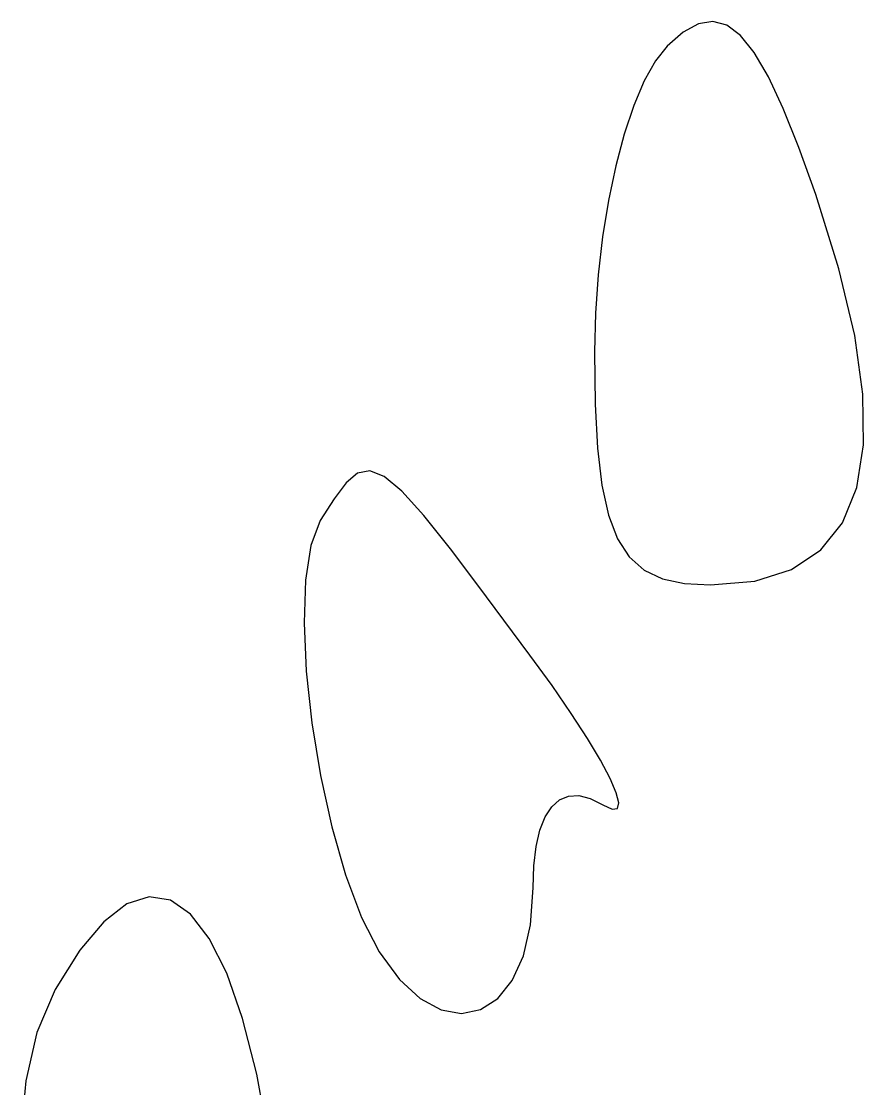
# Model space of a CAD drawing. Header units: millimetres. Extents: x 0 to 1242, y -2208 to 0.
# Drawn here: x 402.66 to 416.39, y -2056.21 to -2038.81 of the extents above; entities that cross this region are included whole.
import ezdxf

# ---------------------------------------------------------------- set-up
doc = ezdxf.new("R2010")
doc.units = ezdxf.units.MM
doc.layers.get('0').update_dxf_attribs({"linetype": 'CONTINUOUS'})

msp = doc.modelspace()

# ---------------------------------------------------------------- linework, layer by layer
for p, q in [((413.929695, -2038.811207), (413.695, -2038.850488)), ((414.15656, -2038.873584), (413.929695, -2038.811207)), ((413.447945, -2038.986921), (413.184, -2039.216)), ((413.695, -2038.850488), (413.447945, -2038.986921)), ((414.380125, -2039.042125), (414.15656, -2038.873584)), ((414.60492, -2039.321336), (414.380125, -2039.042125)), ((413.184, -2039.216), (412.992655, -2039.457315)), ((413.184, -2039.216), (413.184, -2039.216)), ((414.835475, -2039.715723), (414.60492, -2039.321336)), ((412.992655, -2039.457315), (412.81088, -2039.78368)), ((412.81088, -2039.78368), (412.641165, -2040.184625)), ((415.07632, -2040.229792), (414.835475, -2039.715723)), ((412.641165, -2040.184625), (412.486, -2040.64968)), ((415.331985, -2040.868049), (415.07632, -2040.229792)), ((412.486, -2040.64968), (412.347875, -2041.168375)), ((415.607, -2041.635), (415.331985, -2040.868049)), ((412.347875, -2041.168375), (412.22928, -2041.73024)), ((412.22928, -2041.73024), (412.132705, -2042.324805)), ((415.98523, -2042.847671), (415.607, -2041.635)), ((412.132705, -2042.324805), (412.06064, -2042.9416)), ((412.06064, -2042.9416), (412.015575, -2043.570155)), ((416.24148, -2043.931648), (415.98523, -2042.847671)), ((412.015575, -2043.570155), (412, -2044.2)), ((416.37569, -2044.887177), (416.24148, -2043.931648)), ((412, -2044.2), (412.011829, -2045.050466)), ((416.3878, -2045.714504), (416.37569, -2044.887177)), ((412.011829, -2045.050466), (412.050472, -2045.771008)), ((412.050472, -2045.771008), (412.120663, -2046.371142)), ((416.27775, -2046.413875), (416.3878, -2045.714504)), ((408.13832, -2046.177072), (407.95068, -2046.333688)), ((408.33844, -2046.139304), (408.13832, -2046.177072)), ((408.5715, -2046.2335), (408.33844, -2046.139304)), ((408.85796, -2046.472776), (408.5715, -2046.2335)), ((407.95068, -2046.333688), (407.75506, -2046.596036)), ((409.21828, -2046.870248), (408.85796, -2046.472776)), ((412.120663, -2046.371142), (412.227136, -2046.860384)), ((416.04548, -2046.985536), (416.27775, -2046.413875)), ((407.75506, -2046.596036), (407.531, -2046.951)), ((407.531, -2046.951), (407.374738, -2047.35604)), ((407.531, -2046.951), (407.531, -2046.951)), ((409.67292, -2047.439032), (409.21828, -2046.870248)), ((412.227136, -2046.860384), (412.374625, -2047.24825)), ((415.69093, -2047.429733), (416.04548, -2046.985536)), ((412.374625, -2047.24825), (412.567864, -2047.544256)), ((407.374738, -2047.35604), (407.287824, -2047.92464)), ((410.24234, -2048.192244), (409.67292, -2047.439032)), ((415.21404, -2047.746712), (415.69093, -2047.429733)), ((412.567864, -2047.544256), (412.811587, -2047.757918)), ((412.811587, -2047.757918), (413.110528, -2047.898752)), ((414.61475, -2047.936719), (415.21404, -2047.746712)), ((407.287824, -2047.92464), (407.265266, -2048.62032)), ((413.110528, -2047.898752), (413.469421, -2047.976274)), ((413.469421, -2047.976274), (413.893, -2048)), ((413.893, -2048), (414.61475, -2047.936719)), ((410.947, -2049.143), (410.24234, -2048.192244)), ((407.265266, -2048.62032), (407.302072, -2049.4066)), ((411.307693, -2049.641674), (410.947, -2049.143)), ((407.302072, -2049.4066), (407.39325, -2050.247)), ((411.621304, -2050.097472), (411.307693, -2049.641674)), ((411.885331, -2050.505258), (411.621304, -2050.097472)), ((407.39325, -2050.247), (407.533808, -2051.10504)), ((412.097272, -2050.859896), (411.885331, -2050.505258)), ((412.254625, -2051.15625), (412.097272, -2050.859896)), ((407.533808, -2051.10504), (407.718754, -2051.94424)), ((412.354888, -2051.389184), (412.254625, -2051.15625)), ((411.30275, -2051.617875), (411.430488, -2051.503664)), ((411.430488, -2051.503664), (411.578494, -2051.442097)), ((411.578494, -2051.442097), (411.745856, -2051.434248)), ((411.745856, -2051.434248), (411.931662, -2051.481191)), ((411.931662, -2051.481191), (412.135, -2051.584)), ((412.395559, -2051.553562), (412.354888, -2051.389184)), ((411.196192, -2051.783656), (411.30275, -2051.617875)), ((412.135, -2051.584), (412.288117, -2051.656106)), ((412.288117, -2051.656106), (412.374136, -2051.644248)), ((412.374136, -2051.644248), (412.395559, -2051.553562)), ((411.111726, -2051.999933), (411.196192, -2051.783656)), ((407.718754, -2051.94424), (407.943096, -2052.72812)), ((411.050264, -2052.265632), (411.111726, -2051.999933)), ((411.012718, -2052.579679), (411.050264, -2052.265632)), ((407.943096, -2052.72812), (408.201842, -2053.4202)), ((411, -2052.941), (411.012718, -2052.579679)), ((404.7418, -2053.0834), (404.37862, -2053.20036)), ((405.088, -2053.139), (404.7418, -2053.0834)), ((410.958502, -2053.543333), (411, -2052.941)), ((404.37862, -2053.20036), (404.00044, -2053.49072)), ((405.41524, -2053.36632), (405.088, -2053.139)), ((405.72154, -2053.76452), (405.41524, -2053.36632)), ((408.201842, -2053.4202), (408.49, -2053.984)), ((404.00044, -2053.49072), (403.60924, -2053.95532)), ((410.841296, -2054.047104), (410.958502, -2053.543333)), ((406.00492, -2054.33276), (405.72154, -2053.76452)), ((403.60924, -2053.95532), (403.207, -2054.595)), ((408.49, -2053.984), (408.819318, -2054.432237)), ((410.659314, -2054.447771), (410.841296, -2054.047104)), ((406.2634, -2055.0702), (406.00492, -2054.33276)), ((408.819318, -2054.432237), (409.160384, -2054.745576)), ((410.423488, -2054.740792), (410.659314, -2054.447771)), ((403.207, -2054.595), (402.908624, -2055.295089)), ((403.207, -2054.595), (403.207, -2054.595)), ((409.160384, -2054.745576), (409.502266, -2054.928559)), ((410.14475, -2054.921625), (410.423488, -2054.740792)), ((409.502266, -2054.928559), (409.834032, -2054.985728)), ((409.834032, -2054.985728), (410.14475, -2054.921625)), ((406.495, -2055.976), (406.2634, -2055.0702)), ((402.908624, -2055.295089), (402.728112, -2056.084032)), ((406.671182, -2056.919787), (406.495, -2055.976)), ((402.728112, -2056.084032), (402.657388, -2056.923543))]:
    msp.add_line(p, q)

doc.saveas('drawing.dxf')
